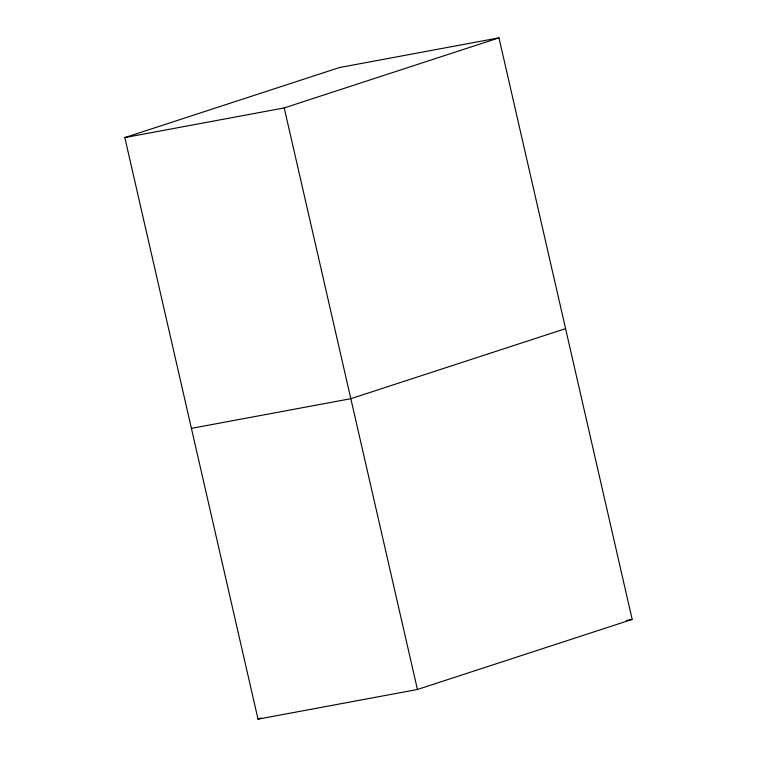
<?xml version="1.0" encoding="UTF-8"?>
<svg xmlns="http://www.w3.org/2000/svg" width="757" height="757" viewBox="0 0 757 757"><rect width="100%" height="100%" fill="white"/><g stroke="black" fill="none" stroke-linecap="round" stroke-linejoin="round"><path stroke-width="1.14" d="M124.82 137.585L339.571 67.515L498.977 37.85L632.18 619.415L417.429 689.485L258.023 719.15L124.82 137.585L284.225 107.92L498.977 37.85M565.574 328.633L350.832 398.702L191.426 428.367M258.023 719.15L261.392 718.052M626.399 620.485L632.18 619.415M284.225 107.92L417.429 689.485"/></g></svg>
